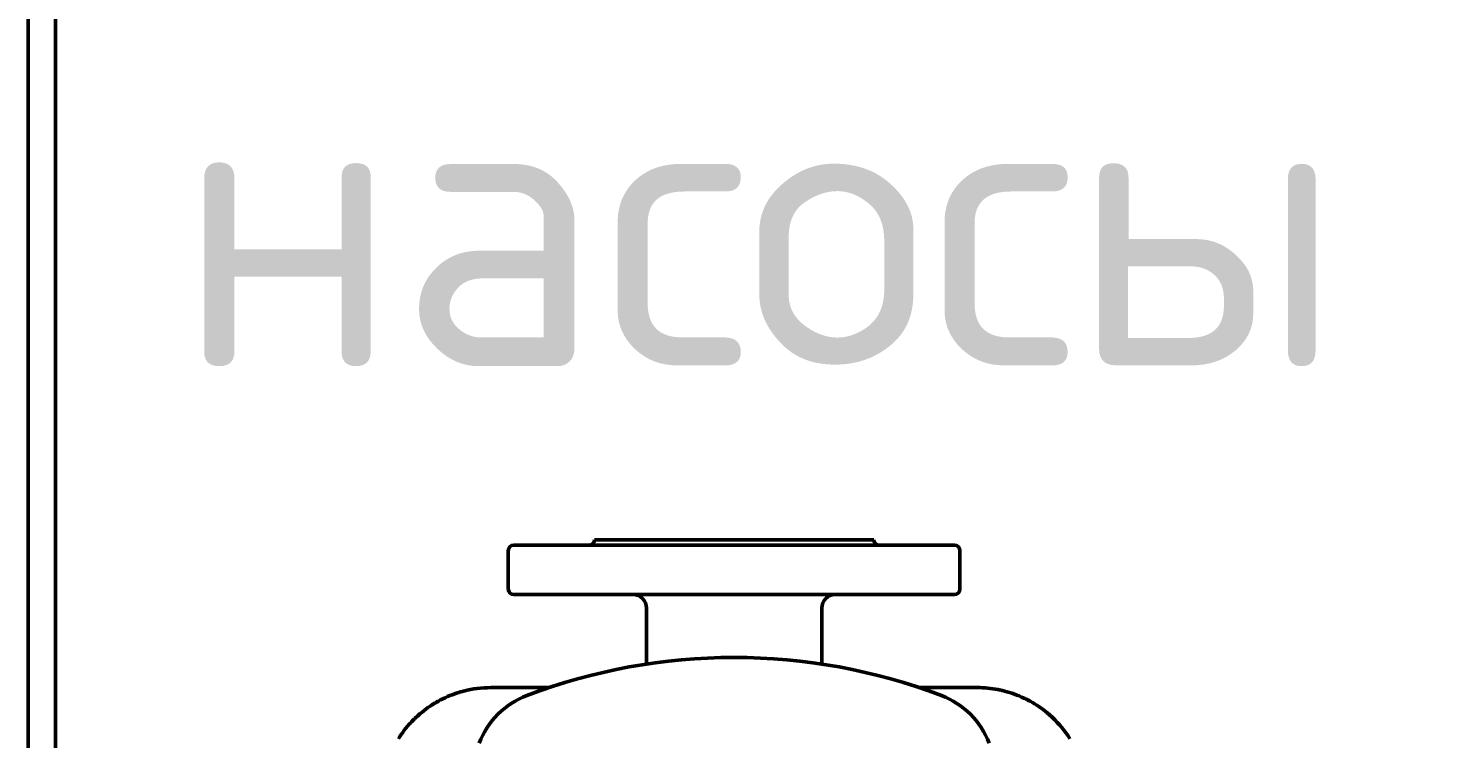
# Model space of a CAD drawing. Header units: millimetres. Extents: x 1510 to 10524, y 7125 to 13164.
# Drawn here: x 7772.7 to 7824.2, y 12899.5 to 12925.4 of the extents above; entities that cross this region are included whole.
import ezdxf

# ---------------------------------------------------------------- set-up
doc = ezdxf.new("R2010")
doc.units = ezdxf.units.MM
doc.header["$LTSCALE"] = 4
doc.layers.add('Symbol (ISO)', color=7, linetype='Continuous', lineweight=25)
doc.layers.add('Visible (ISO)', color=7, linetype='Continuous', lineweight=50)
doc.styles.add('Note Text (DIN)', font='isocpeur.ttf')

msp = doc.modelspace()

# ---------------------------------------------------------------- linework, layer by layer
at = {"layer": 'Visible (ISO)'}
for p, q in [((7772.677, 12997.64), (7772.677, 12839.653)), ((7773.677, 12840.653), (7773.677, 12975.153)), ((7806.513, 12906.552), (7790.413, 12906.552)), ((7793.363, 12906.752), (7803.563, 12906.752)), ((7790.213, 12904.952), (7790.213, 12906.352)), ((7806.713, 12904.952), (7806.713, 12906.352)), ((7790.413, 12904.752), (7806.513, 12904.752)), ((7795.263, 12902.211), (7795.263, 12904.252)), ((7801.663, 12902.211), (7801.663, 12904.252)), ((7789.581, 12901.352), (7791.699, 12901.352)), ((7805.228, 12901.352), (7807.345, 12901.352))]:
    msp.add_line(p, q, dxfattribs=at)
for centre, radius, start, end in [((7790.413, 12906.352), 0.2, 90, 180), ((7793.163, 12906.752), 0.2, 270, 0), ((7803.763, 12906.752), 0.2, 180, 270), ((7806.513, 12906.352), 0.2, 0, 90), ((7790.413, 12904.952), 0.2, 180, 270), ((7806.513, 12904.952), 0.2, 270, 0), ((7794.763, 12904.252), 0.5, 0, 90), ((7802.163, 12904.252), 0.5, 90, 180), ((7798.463, 12881.102), 21.35, 69.2294, 110.7706), ((7791.956, 12898.259), 3, 110.7706, 159.2294), ((7804.971, 12898.259), 3, 20.7706, 69.2294)]:
    msp.add_arc(centre, radius, start, end, dxfattribs=at)
for points, knots in [([(7786.198, 12899.485), (7786.332, 12899.698), (7786.487, 12899.899), (7786.66, 12900.084), (7786.689, 12900.115), (7786.718, 12900.145), (7786.748, 12900.175), (7786.762, 12900.19), (7786.777, 12900.205), (7786.793, 12900.219), (7786.808, 12900.234), (7786.823, 12900.249), (7786.838, 12900.263), (7787.021, 12900.435), (7787.221, 12900.591), (7787.435, 12900.727), (7787.471, 12900.75), (7787.507, 12900.772), (7787.543, 12900.794), (7787.561, 12900.804), (7787.58, 12900.815), (7787.598, 12900.826), (7787.607, 12900.831), (7787.617, 12900.836), (7787.626, 12900.841), (7787.631, 12900.844), (7787.635, 12900.846), (7787.64, 12900.849), (7787.644, 12900.851), (7787.649, 12900.854), (7787.654, 12900.857), (7787.872, 12900.977), (7788.103, 12901.077), (7788.345, 12901.156), (7788.385, 12901.169), (7788.425, 12901.181), (7788.466, 12901.193), (7788.486, 12901.199), (7788.507, 12901.205), (7788.527, 12901.21), (7788.538, 12901.213), (7788.548, 12901.216), (7788.558, 12901.219), (7788.563, 12901.22), (7788.569, 12901.221), (7788.574, 12901.223), (7788.579, 12901.224), (7788.584, 12901.225), (7788.589, 12901.227), (7788.906, 12901.308), (7789.24, 12901.352), (7789.581, 12901.352)], [0, 0, 0, 0, 0.1875, 0.1875, 0.1875, 0.21875, 0.21875, 0.21875, 0.234375, 0.234375, 0.234375, 0.25, 0.25, 0.25, 0.4375, 0.4375, 0.4375, 0.46875, 0.46875, 0.46875, 0.484375, 0.484375, 0.484375, 0.492187, 0.492187, 0.492187, 0.496094, 0.496094, 0.496094, 0.5, 0.5, 0.5, 0.6875, 0.6875, 0.6875, 0.71875, 0.71875, 0.71875, 0.734375, 0.734375, 0.734375, 0.742187, 0.742187, 0.742187, 0.746094, 0.746094, 0.746094, 0.75, 0.75, 0.75, 1, 1, 1, 1]), ([(7807.345, 12901.352), (7807.601, 12901.352), (7807.853, 12901.327), (7808.097, 12901.281), (7808.137, 12901.273), (7808.178, 12901.264), (7808.218, 12901.255), (7808.238, 12901.251), (7808.258, 12901.246), (7808.278, 12901.242), (7808.288, 12901.239), (7808.298, 12901.237), (7808.307, 12901.234), (7808.312, 12901.233), (7808.317, 12901.232), (7808.322, 12901.231), (7808.327, 12901.229), (7808.332, 12901.228), (7808.337, 12901.227), (7808.585, 12901.163), (7808.824, 12901.077), (7809.05, 12900.97), (7809.088, 12900.952), (7809.126, 12900.934), (7809.163, 12900.915), (7809.181, 12900.906), (7809.2, 12900.896), (7809.218, 12900.886), (7809.227, 12900.881), (7809.236, 12900.877), (7809.245, 12900.872), (7809.25, 12900.869), (7809.255, 12900.867), (7809.259, 12900.864), (7809.264, 12900.862), (7809.268, 12900.859), (7809.273, 12900.857), (7809.496, 12900.734), (7809.706, 12900.591), (7809.9, 12900.43), (7809.932, 12900.403), (7809.964, 12900.376), (7809.996, 12900.348), (7810.011, 12900.334), (7810.027, 12900.32), (7810.042, 12900.306), (7810.058, 12900.292), (7810.073, 12900.278), (7810.088, 12900.263), (7810.334, 12900.032), (7810.55, 12899.769), (7810.729, 12899.485)], [0, 0, 0, 0, 0.1875, 0.1875, 0.1875, 0.21875, 0.21875, 0.21875, 0.234375, 0.234375, 0.234375, 0.242188, 0.242188, 0.242188, 0.246094, 0.246094, 0.246094, 0.25, 0.25, 0.25, 0.4375, 0.4375, 0.4375, 0.46875, 0.46875, 0.46875, 0.484375, 0.484375, 0.484375, 0.492188, 0.492188, 0.492188, 0.496094, 0.496094, 0.496094, 0.5, 0.5, 0.5, 0.6875, 0.6875, 0.6875, 0.71875, 0.71875, 0.71875, 0.734375, 0.734375, 0.734375, 0.75, 0.75, 0.75, 1, 1, 1, 1])]:
    msp.add_open_spline(points, degree=3, knots=knots, dxfattribs=at)

# ---------------------------------------------------------------- texts
at = {"layer": 'Symbol (ISO)', "insert": (7778.091, 12923.589), "char_height": 10.5, "width": 95.50325, "attachment_point": 1, "style": 'Note Text (DIN)'}
msp.add_mtext('\\fISOCPEUR|b0|i0;насосы подачи', dxfattribs=at)

doc.saveas('drawing.dxf')
